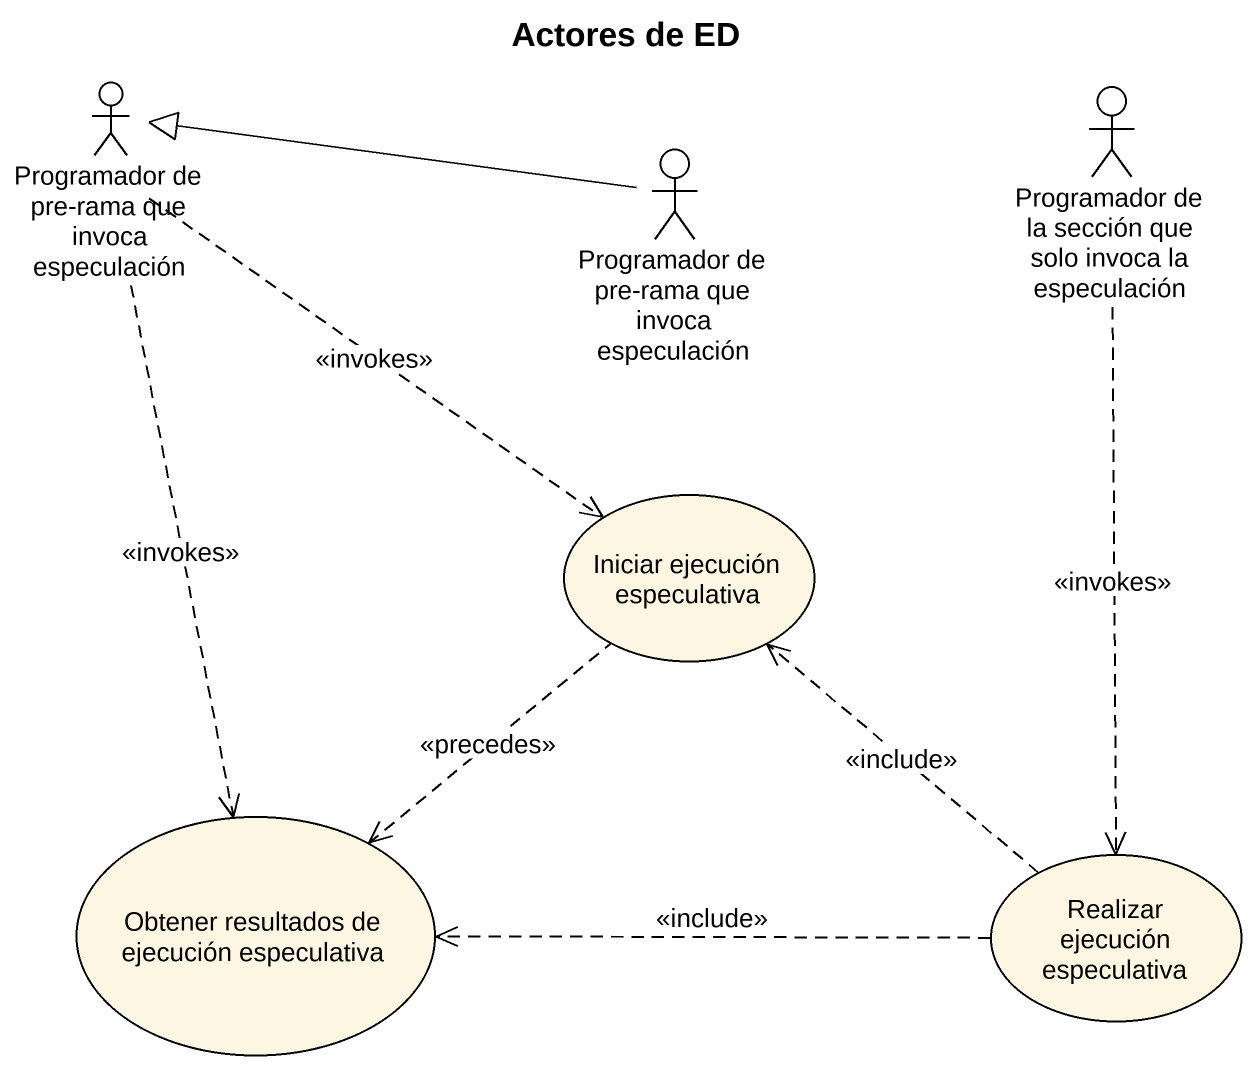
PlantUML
@startuml
title Actores de ED
actor "Programador de pre-rama que invoca especulación" as Programador_de_pre_rama_que
actor "Programador de pre-rama que invoca especulación" as Programador_de_pre_rama_que_2
actor "Programador de la sección que solo invoca la especulación" as Programador_de_la_sección
usecase "Iniciar ejecución especulativa" as Iniciar_ejecución
usecase "Obtener resultados de ejecución especulativa" as Obtener_resultados_de
usecase "Realizar ejecución especulativa" as Realizar_ejecución
Programador_de_pre_rama_que ..> Iniciar_ejecución : <<invokes>>
Programador_de_pre_rama_que ..> Obtener_resultados_de : <<invokes>>
Programador_de_pre_rama_que_2 -left-|> Programador_de_pre_rama_que
Programador_de_la_sección ..> Realizar_ejecución : <<invokes>>
Obtener_resultados_de <.up. Iniciar_ejecución : <<precedes>>
Realizar_ejecución .up.> Iniciar_ejecución : <<include>>
Realizar_ejecución .left.> Obtener_resultados_de : <<include>>
@enduml
